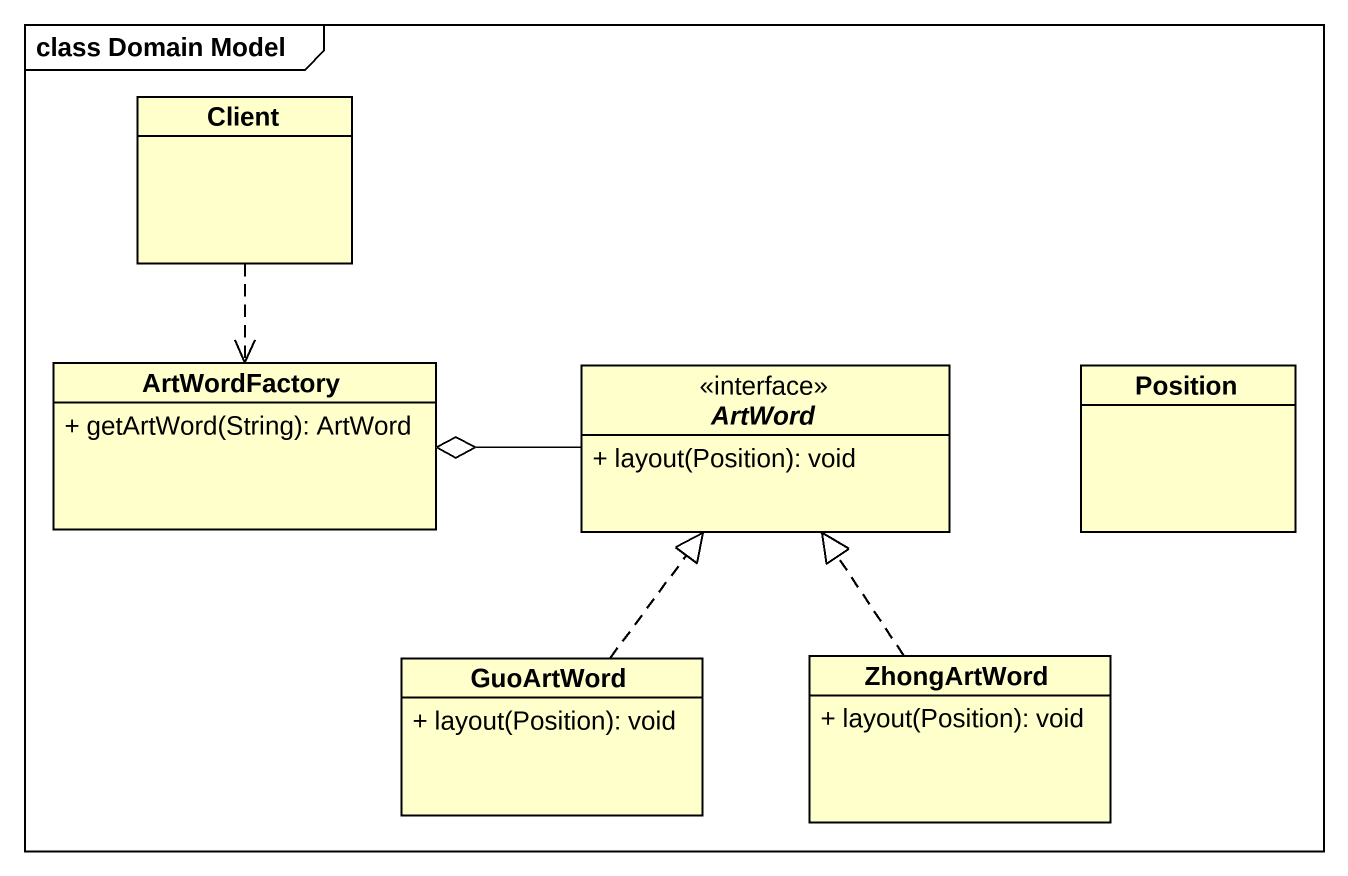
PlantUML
@startuml
mainframe class Domain Model
hide circle
hide empty members
skinparam classAttributeIconSize 0
class Client
class ArtWordFactory {
  + getArtWord(String): ArtWord
}
interface ArtWord <<interface>> {
  + layout(Position): void
}
class Position
class GuoArtWord {
  + layout(Position): void
}
class ZhongArtWord {
  + layout(Position): void
}
Client ..> ArtWordFactory
ArtWord -left-o ArtWordFactory
GuoArtWord .up.|> ArtWord
ZhongArtWord .up.|> ArtWord
@enduml
